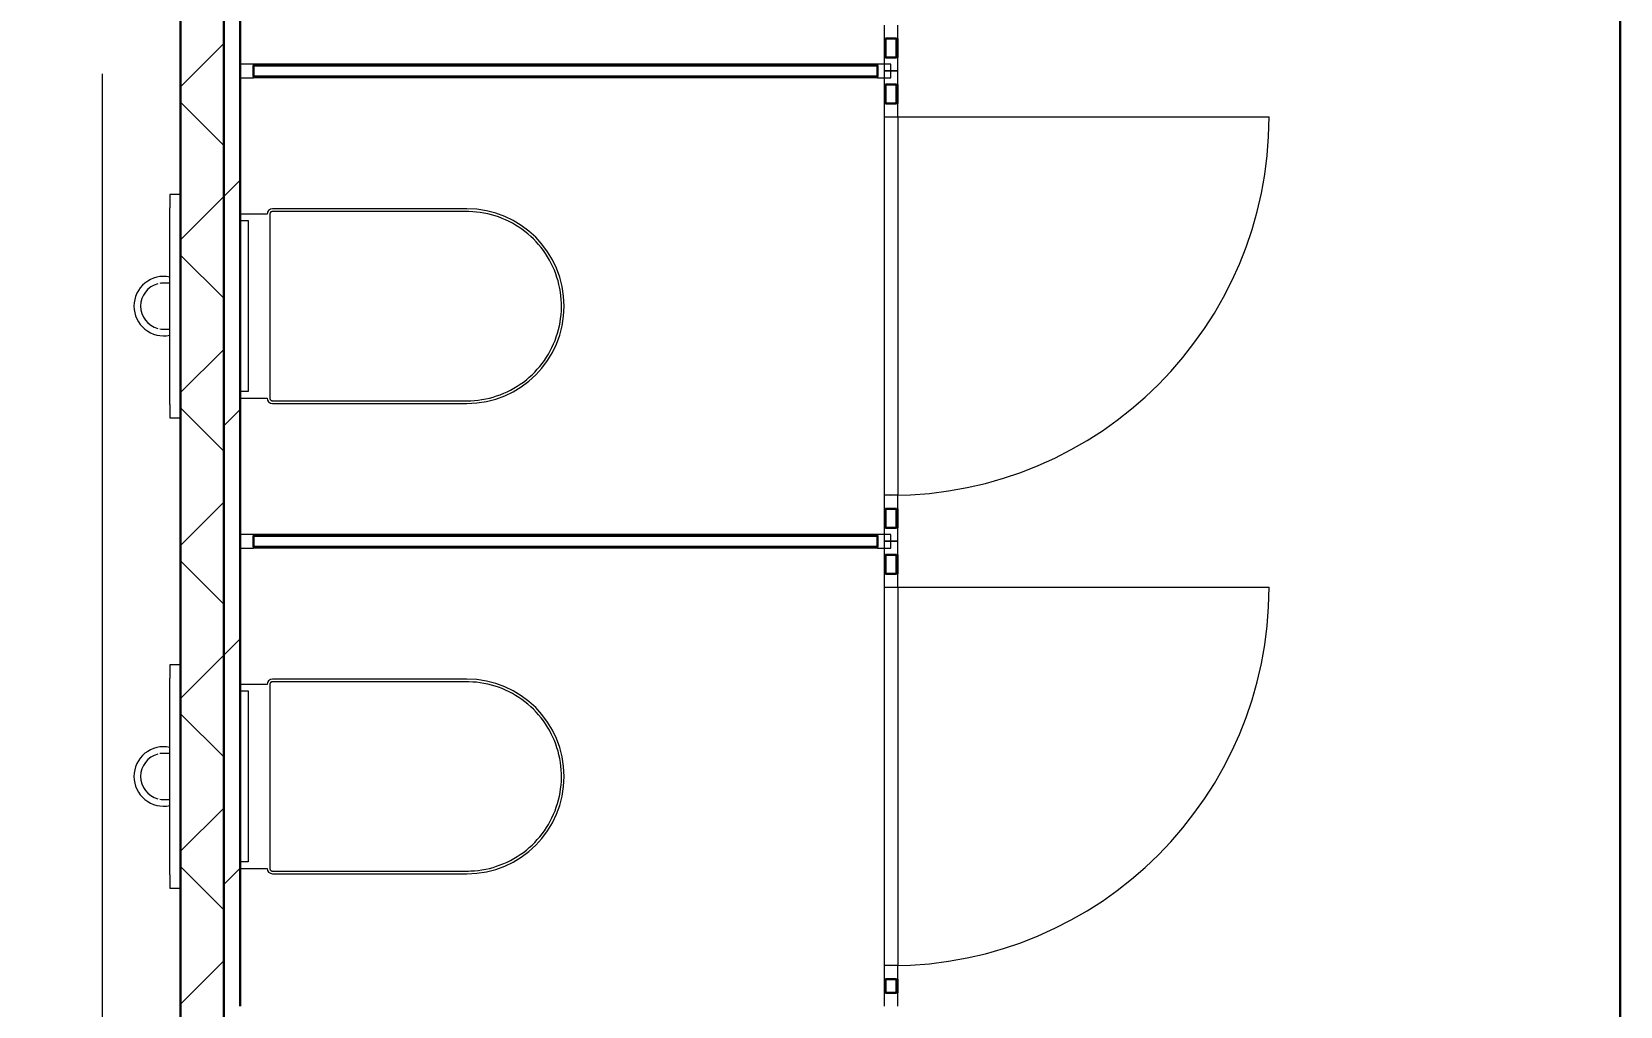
# Model space of a CAD drawing. Header units: millimetres. Extents: x -695119 to 412940, y -249585 to 622758.
# Drawn here: x 29962 to 32902, y 71810 to 73613 of the extents above; entities that cross this region are included whole.
import ezdxf
from ezdxf import colors
from ezdxf.entities.mleader import LeaderData, LeaderLine
from ezdxf.math import Vec2, Vec3

# ---------------------------------------------------------------- set-up
doc = ezdxf.new("R2010")
doc.units = ezdxf.units.MM
doc.linetypes.add('ADSK_Линия сетки', pattern=[25, 20, -2.5, 0, -2.5])
for name, color, linetype, lineweight in [('Витраж', 252, 'Continuous', 9), ('Двери', 8, 'Continuous', 9), ('Оси', 252, 'Continuous', 9), ('Сантехника', 252, 'Continuous', 18), ('Стены наружные', 252, 'Continuous', 18), ('Стены разрез', 7, 'Continuous', 30)]:
    doc.layers.add(name, color=color, linetype=linetype, lineweight=lineweight)
doc.styles.add('GOST-2.304_Type-B_shrink', font='', dxfattribs={"width": 0.8})
doc.styles.get('GOST-2.304_Type-B_shrink').set_extended_font_data('GOST type B')

# ---------------------------------------------------------------- blocks, each defined once
blk = doc.blocks.new('1 этаж')
at = {"layer": 'Витраж', "color": 251, "lineweight": 18, "true_color": 0x636466, "extrusion": (0, 0, -1)}
for p, q in [((-13410.3, -7551.7), (-13410.3, -7576.7)), ((-13385.3, -7576.7), (-13385.3, -7551.7)), ((-13410.3, -7576.7), (-13385.3, -7576.7)), ((-13397.8, -7624.2), (-13422.8, -7624.2)), ((-13422.8, -7624.2), (-13422.8, -7649.2)), ((-13385.3, -7636.7), (-13410.3, -7636.7)), ((-13410.3, -7636.7), (-13410.3, -7661.7)), ((-13397.8, -7649.2), (-13397.8, -7624.2)), ((-13385.3, -7661.7), (-13385.3, -7636.7)), ((-13422.8, -7649.2), (-13397.8, -7649.2)), ((-13410.3, -7661.7), (-13385.3, -7661.7)), ((-13385.3, -7696.7), (-13410.3, -7696.7)), ((-13410.3, -7696.7), (-13410.3, -7721.7)), ((-13385.3, -7721.7), (-13385.3, -7696.7)), ((-13410.3, -7721.7), (-13385.3, -7721.7)), ((-13385.3, -8421.7), (-13410.3, -8421.7)), ((-13410.3, -8421.7), (-13410.3, -8446.7)), ((-13385.3, -8446.7), (-13385.3, -8421.7)), ((-13410.3, -8446.7), (-13385.3, -8446.7)), ((-13397.8, -8494.2), (-13422.8, -8494.2)), ((-13422.8, -8494.2), (-13422.8, -8519.2)), ((-13397.8, -8519.2), (-13397.8, -8494.2)), ((-13422.8, -8519.2), (-13397.8, -8519.2)), ((-13385.3, -8506.7), (-13410.3, -8506.7)), ((-13410.3, -8506.7), (-13410.3, -8531.7)), ((-13385.3, -8531.7), (-13385.3, -8506.7)), ((-13410.3, -8531.7), (-13385.3, -8531.7)), ((-13385.3, -8566.7), (-13410.3, -8566.7)), ((-13410.3, -8566.7), (-13410.3, -8591.7)), ((-13385.3, -8591.7), (-13385.3, -8566.7)), ((-13410.3, -8591.7), (-13385.3, -8591.7)), ((-13385.3, -9291.7), (-13410.3, -9291.7)), ((-13410.3, -9291.7), (-13410.3, -9316.7)), ((-13385.3, -9316.7), (-13385.3, -9291.7)), ((-13410.3, -9316.7), (-13385.3, -9316.7))]:
    blk.add_line(p, q, dxfattribs=at)
at = {"layer": 'Витраж', "color": 251, "true_color": 0x636466}
for p, q in [((-13410.3, -7576.7), (-13410.3, -7611.7)), ((-13385.3, -7576.7), (-13385.3, -7611.7)), ((-13422.8, -7624.2), (-14577.8, -7624.2)), ((-13422.8, -7649.2), (-14577.8, -7649.2)), ((-13410.3, -7661.7), (-13410.3, -7696.7)), ((-13385.3, -7661.7), (-13385.3, -7696.7)), ((-13410.3, -7721.7), (-13410.3, -8421.7)), ((-13385.3, -7721.7), (-13385.3, -8421.7)), ((-13410.3, -8446.7), (-13410.3, -8481.7)), ((-13385.3, -8446.7), (-13385.3, -8481.7)), ((-13422.8, -8494.2), (-14577.8, -8494.2)), ((-13422.8, -8519.2), (-14577.8, -8519.2)), ((-13410.3, -8531.7), (-13410.3, -8566.7)), ((-13385.3, -8531.7), (-13385.3, -8566.7)), ((-13410.3, -8591.7), (-13410.3, -9291.7)), ((-13385.3, -8591.7), (-13385.3, -9291.7)), ((-13410.3, -9316.7), (-13410.3, -9341.7)), ((-13385.3, -9316.7), (-13385.3, -9341.7))]:
    blk.add_line(p, q, dxfattribs=at)
at = {"layer": 'Витраж', "color": 251, "lineweight": 18, "true_color": 0x636466}
for p, q in [((-13385.3, -7611.7), (-13410.3, -7611.7)), ((-13410.3, -7611.7), (-13410.3, -7636.7)), ((-13385.3, -7636.7), (-13385.3, -7611.7)), ((-14577.8, -7624.2), (-14602.8, -7624.2)), ((-14602.8, -7624.2), (-14602.8, -7649.2)), ((-14577.8, -7649.2), (-14577.8, -7624.2)), ((-13410.3, -7636.7), (-13385.3, -7636.7)), ((-14602.8, -7649.2), (-14577.8, -7649.2)), ((-14577.8, -8494.2), (-14602.8, -8494.2)), ((-14602.8, -8494.2), (-14602.8, -8519.2)), ((-14577.8, -8519.2), (-14577.8, -8494.2)), ((-13385.3, -8481.7), (-13410.3, -8481.7)), ((-13410.3, -8481.7), (-13410.3, -8506.7)), ((-13385.3, -8506.7), (-13385.3, -8481.7)), ((-14602.8, -8519.2), (-14577.8, -8519.2)), ((-13410.3, -8506.7), (-13385.3, -8506.7)), ((-13385.3, -9341.7), (-13410.3, -9341.7)), ((-13410.3, -9341.7), (-13410.3, -9366.7)), ((-13385.3, -9366.7), (-13385.3, -9341.7))]:
    blk.add_line(p, q, dxfattribs=at)
at = {"layer": 'Двери', "color": 251, "true_color": 0x636466}
for p, q in [((-13385.3, -7721.7), (-12697.8, -7721.7)), ((-13385.3, -8591.7), (-12697.8, -8591.7))]:
    blk.add_line(p, q, dxfattribs=at)
for centre in [(-13397.8, -7721.7), (-13397.8, -8591.7)]:
    blk.add_arc(centre, 700, 270, 0, dxfattribs=at)
at = {"layer": 'Оси', "color": 251, "linetype": 'ADSK_Линия сетки', "ltscale": 100, "true_color": 0x636466}
blk.add_line((-14857.8, -2641.7), (-14857.8, -32497.9), dxfattribs=at)
at = {"layer": 'Сантехника', "color": 251, "lineweight": 9, "true_color": 0x636466}
for p, q in [((-14712.8, -7865), (-14732.8, -7865)), ((-14732.8, -7865), (-14732.8, -7890)), ((-14732.8, -8253.5), (-14732.8, -7890)), ((-14732.8, -8253.5), (-14732.8, -8278.5)), ((-14732.8, -8278.5), (-14712.8, -8278.5)), ((-14712.8, -8735), (-14732.8, -8735)), ((-14732.8, -8735), (-14732.8, -8760)), ((-14732.8, -9123.5), (-14732.8, -8760)), ((-14732.8, -9123.5), (-14732.8, -9148.5)), ((-14732.8, -9148.5), (-14712.8, -9148.5))]:
    blk.add_line(p, q, dxfattribs=at)
at = {"layer": 'Сантехника', "color": 251, "true_color": 0x636466}
for p, q in [((-14552.8, -7901.7), (-14602.8, -7901.7)), ((-14547.8, -7901.7), (-14547.8, -8241.7)), ((-14182.8, -7891.7), (-14542.8, -7891.7)), ((-14182.8, -7896.7), (-14542.8, -7896.7)), ((-14602.8, -7913.5), (-14587.8, -7913.5)), ((-14587.8, -7913.5), (-14587.8, -8229.9)), ((-14587.8, -8229.9), (-14602.8, -8229.9)), ((-14602.8, -8241.7), (-14552.8, -8241.7)), ((-14542.8, -8246.7), (-14182.8, -8246.7)), ((-14542.8, -8251.7), (-14182.8, -8251.7)), ((-14182.8, -8761.7), (-14542.8, -8761.7)), ((-14552.8, -8771.7), (-14602.8, -8771.7)), ((-14602.8, -8783.5), (-14587.8, -8783.5)), ((-14587.8, -8783.5), (-14587.8, -9099.9)), ((-14547.8, -8771.7), (-14547.8, -9111.7)), ((-14182.8, -8766.7), (-14542.8, -8766.7)), ((-14587.8, -9099.9), (-14602.8, -9099.9)), ((-14602.8, -9111.7), (-14552.8, -9111.7)), ((-14542.8, -9116.7), (-14182.8, -9116.7)), ((-14542.8, -9121.7), (-14182.8, -9121.7))]:
    blk.add_line(p, q, dxfattribs=at)
at = {"layer": 'Сантехника', "color": 251, "true_color": 0x636466, "flags": 128}
for points in [[(-14542.8, -7896.7), (-14543, -7896.7), (-14543.2, -7896.7), (-14543.4, -7896.8), (-14543.6, -7896.8), (-14543.8, -7896.8), (-14544, -7896.9), (-14544.2, -7896.9), (-14544.4, -7897), (-14544.6, -7897.1), (-14544.7, -7897.1), (-14544.9, -7897.2), (-14545.1, -7897.3), (-14545.3, -7897.4), (-14545.5, -7897.5), (-14545.6, -7897.6), (-14545.8, -7897.7), (-14545.9, -7897.8), (-14546.1, -7898), (-14546.2, -7898.1), (-14546.4, -7898.2), (-14546.5, -7898.4), (-14546.7, -7898.5), (-14546.8, -7898.7), (-14546.9, -7898.9), (-14547, -7899), (-14547.1, -7899.2), (-14547.2, -7899.4), (-14547.3, -7899.6), (-14547.4, -7899.7), (-14547.5, -7899.9), (-14547.5, -7900.1), (-14547.6, -7900.3), (-14547.6, -7900.5), (-14547.7, -7900.7), (-14547.7, -7900.9), (-14547.8, -7901.1), (-14547.8, -7901.3), (-14547.8, -7901.5), (-14547.8, -7901.7), (-14547.8, -7901.7)], [(-14182.8, -8246.7), (-14175.8, -8246.6), (-14168.8, -8246.2), (-14161.9, -8245.5), (-14154.9, -8244.5), (-14148, -8243.2), (-14141.2, -8241.7), (-14134.4, -8239.9), (-14127.8, -8237.8), (-14121.2, -8235.5), (-14114.7, -8232.9), (-14108.3, -8230.1), (-14102, -8227), (-14095.8, -8223.6), (-14089.8, -8220), (-14084, -8216.2), (-14078.3, -8212.1), (-14072.8, -8207.8), (-14067.4, -8203.3), (-14062.2, -8198.6), (-14057.3, -8193.7), (-14052.5, -8188.5), (-14047.9, -8183.2), (-14043.6, -8177.7), (-14039.4, -8172.1), (-14035.5, -8166.3), (-14031.9, -8160.3), (-14028.5, -8154.2), (-14025.3, -8148), (-14022.4, -8141.6), (-14019.7, -8135.1), (-14017.3, -8128.6), (-14015.1, -8121.9), (-14013.3, -8115.2), (-14011.7, -8108.3), (-14010.3, -8101.5), (-14009.3, -8094.6), (-14008.5, -8087.6), (-14008, -8080.6), (-14007.8, -8073.6), (-14007.9, -8066.6), (-14008.2, -8059.6), (-14008.8, -8052.7), (-14009.7, -8045.7), (-14010.9, -8038.8), (-14012.4, -8032), (-14014.1, -8025.2), (-14016.1, -8018.5), (-14018.4, -8011.9), (-14020.9, -8005.3), (-14023.7, -7998.9), (-14026.7, -7992.6), (-14030, -7986.4), (-14033.5, -7980.4), (-14037.3, -7974.5), (-14041.3, -7968.7), (-14045.5, -7963.2), (-14050, -7957.8), (-14054.7, -7952.5), (-14059.5, -7947.5), (-14064.6, -7942.7), (-14069.9, -7938.1), (-14075.3, -7933.7), (-14080.9, -7929.5), (-14086.7, -7925.5), (-14092.6, -7921.8), (-14098.7, -7918.3), (-14104.9, -7915), (-14111.2, -7912.1), (-14117.6, -7909.3), (-14124.2, -7906.8), (-14130.8, -7904.6), (-14137.5, -7902.7), (-14144.3, -7901), (-14151.2, -7899.6), (-14158.1, -7898.5), (-14165.1, -7897.6), (-14172, -7897.1), (-14179, -7896.8), (-14182.8, -7896.7)], [(-14547.8, -8241.7), (-14547.8, -8241.9), (-14547.8, -8242.1), (-14547.8, -8242.3), (-14547.7, -8242.5), (-14547.7, -8242.7), (-14547.7, -8242.9), (-14547.6, -8243.1), (-14547.5, -8243.3), (-14547.5, -8243.5), (-14547.4, -8243.7), (-14547.3, -8243.9), (-14547.2, -8244), (-14547.1, -8244.2), (-14547, -8244.4), (-14546.9, -8244.6), (-14546.8, -8244.7), (-14546.7, -8244.9), (-14546.6, -8245), (-14546.4, -8245.2), (-14546.3, -8245.3), (-14546.1, -8245.5), (-14546, -8245.6), (-14545.8, -8245.7), (-14545.7, -8245.8), (-14545.5, -8245.9), (-14545.3, -8246), (-14545.2, -8246.1), (-14545, -8246.2), (-14544.8, -8246.3), (-14544.6, -8246.4), (-14544.4, -8246.5), (-14544.2, -8246.5), (-14544, -8246.6), (-14543.8, -8246.6), (-14543.7, -8246.7), (-14543.5, -8246.7), (-14543.3, -8246.7), (-14543.1, -8246.7), (-14542.9, -8246.7), (-14542.8, -8246.7)], [(-14542.8, -8766.7), (-14543, -8766.7), (-14543.2, -8766.7), (-14543.4, -8766.8), (-14543.6, -8766.8), (-14543.8, -8766.8), (-14544, -8766.9), (-14544.2, -8766.9), (-14544.4, -8767), (-14544.6, -8767.1), (-14544.7, -8767.1), (-14544.9, -8767.2), (-14545.1, -8767.3), (-14545.3, -8767.4), (-14545.5, -8767.5), (-14545.6, -8767.6), (-14545.8, -8767.7), (-14545.9, -8767.8), (-14546.1, -8768), (-14546.2, -8768.1), (-14546.4, -8768.2), (-14546.5, -8768.4), (-14546.7, -8768.5), (-14546.8, -8768.7), (-14546.9, -8768.9), (-14547, -8769), (-14547.1, -8769.2), (-14547.2, -8769.4), (-14547.3, -8769.6), (-14547.4, -8769.7), (-14547.5, -8769.9), (-14547.5, -8770.1), (-14547.6, -8770.3), (-14547.6, -8770.5), (-14547.7, -8770.7), (-14547.7, -8770.9), (-14547.8, -8771.1), (-14547.8, -8771.3), (-14547.8, -8771.5), (-14547.8, -8771.7), (-14547.8, -8771.7)], [(-14182.8, -9116.7), (-14175.8, -9116.6), (-14168.8, -9116.2), (-14161.9, -9115.5), (-14154.9, -9114.5), (-14148, -9113.2), (-14141.2, -9111.7), (-14134.4, -9109.9), (-14127.8, -9107.8), (-14121.2, -9105.5), (-14114.7, -9102.9), (-14108.3, -9100.1), (-14102, -9097), (-14095.8, -9093.6), (-14089.8, -9090), (-14084, -9086.2), (-14078.3, -9082.1), (-14072.8, -9077.8), (-14067.4, -9073.3), (-14062.2, -9068.6), (-14057.3, -9063.7), (-14052.5, -9058.5), (-14047.9, -9053.2), (-14043.6, -9047.7), (-14039.4, -9042.1), (-14035.5, -9036.3), (-14031.9, -9030.3), (-14028.5, -9024.2), (-14025.3, -9018), (-14022.4, -9011.6), (-14019.7, -9005.1), (-14017.3, -8998.6), (-14015.1, -8991.9), (-14013.3, -8985.2), (-14011.7, -8978.3), (-14010.3, -8971.5), (-14009.3, -8964.6), (-14008.5, -8957.6), (-14008, -8950.6), (-14007.8, -8943.6), (-14007.9, -8936.6), (-14008.2, -8929.6), (-14008.8, -8922.7), (-14009.7, -8915.7), (-14010.9, -8908.8), (-14012.4, -8902), (-14014.1, -8895.2), (-14016.1, -8888.5), (-14018.4, -8881.9), (-14020.9, -8875.3), (-14023.7, -8868.9), (-14026.7, -8862.6), (-14030, -8856.4), (-14033.5, -8850.4), (-14037.3, -8844.5), (-14041.3, -8838.7), (-14045.5, -8833.2), (-14050, -8827.8), (-14054.7, -8822.5), (-14059.5, -8817.5), (-14064.6, -8812.7), (-14069.9, -8808.1), (-14075.3, -8803.7), (-14080.9, -8799.5), (-14086.7, -8795.5), (-14092.6, -8791.8), (-14098.7, -8788.3), (-14104.9, -8785), (-14111.2, -8782.1), (-14117.6, -8779.3), (-14124.2, -8776.8), (-14130.8, -8774.6), (-14137.5, -8772.7), (-14144.3, -8771), (-14151.2, -8769.6), (-14158.1, -8768.5), (-14165.1, -8767.6), (-14172, -8767.1), (-14179, -8766.8), (-14182.8, -8766.7)], [(-14547.8, -9111.7), (-14547.8, -9111.9), (-14547.8, -9112.1), (-14547.8, -9112.3), (-14547.7, -9112.5), (-14547.7, -9112.7), (-14547.7, -9112.9), (-14547.6, -9113.1), (-14547.5, -9113.3), (-14547.5, -9113.5), (-14547.4, -9113.7), (-14547.3, -9113.9), (-14547.2, -9114), (-14547.1, -9114.2), (-14547, -9114.4), (-14546.9, -9114.6), (-14546.8, -9114.7), (-14546.7, -9114.9), (-14546.6, -9115), (-14546.4, -9115.2), (-14546.3, -9115.3), (-14546.1, -9115.5), (-14546, -9115.6), (-14545.8, -9115.7), (-14545.7, -9115.8), (-14545.5, -9115.9), (-14545.3, -9116), (-14545.2, -9116.1), (-14545, -9116.2), (-14544.8, -9116.3), (-14544.6, -9116.4), (-14544.4, -9116.5), (-14544.2, -9116.5), (-14544, -9116.6), (-14543.8, -9116.6), (-14543.7, -9116.7), (-14543.5, -9116.7), (-14543.3, -9116.7), (-14543.1, -9116.7), (-14542.9, -9116.7), (-14542.8, -9116.7)]]:
    blk.add_lwpolyline(points, dxfattribs=at)
at = {"layer": 'Сантехника', "color": 251, "lineweight": 9, "true_color": 0x636466, "flags": 128}
for points in [[(-14733.9, -8029), (-14735.1, -8029), (-14736.1, -8029), (-14737.1, -8029), (-14738.1, -8029), (-14738.9, -8029), (-14739.8, -8029), (-14740.5, -8029), (-14741.2, -8029), (-14741.8, -8029), (-14742.4, -8029), (-14742.8, -8029), (-14743.3, -8029), (-14743.6, -8029), (-14743.9, -8029), (-14744.1, -8029), (-14744.2, -8029), (-14744.2, -8029), (-14744.2, -8029)], [(-14744.2, -8114.4), (-14744.2, -8114.4), (-14744.1, -8114.4), (-14743.9, -8114.4), (-14743.7, -8114.4), (-14743.4, -8114.4), (-14743, -8114.4), (-14742.5, -8114.4), (-14742, -8114.4), (-14741.4, -8114.4), (-14740.7, -8114.4), (-14740, -8114.4), (-14739.2, -8114.4), (-14738.3, -8114.4), (-14737.4, -8114.4), (-14736.4, -8114.4), (-14735.3, -8114.4), (-14734.2, -8114.4), (-14733.1, -8114.4)], [(-14733.9, -8899), (-14735.1, -8899), (-14736.1, -8899), (-14737.1, -8899), (-14738.1, -8899), (-14738.9, -8899), (-14739.8, -8899), (-14740.5, -8899), (-14741.2, -8899), (-14741.8, -8899), (-14742.4, -8899), (-14742.8, -8899), (-14743.3, -8899), (-14743.6, -8899), (-14743.9, -8899), (-14744.1, -8899), (-14744.2, -8899), (-14744.2, -8899), (-14744.2, -8899)], [(-14744.2, -8984.4), (-14744.2, -8984.4), (-14744.1, -8984.4), (-14743.9, -8984.4), (-14743.7, -8984.4), (-14743.4, -8984.4), (-14743, -8984.4), (-14742.5, -8984.4), (-14742, -8984.4), (-14741.4, -8984.4), (-14740.7, -8984.4), (-14740, -8984.4), (-14739.2, -8984.4), (-14738.3, -8984.4), (-14737.4, -8984.4), (-14736.4, -8984.4), (-14735.3, -8984.4), (-14734.2, -8984.4), (-14733.1, -8984.4)]]:
    blk.add_lwpolyline(points, dxfattribs=at)
at = {"layer": 'Сантехника', "color": 251, "true_color": 0x636466}
for centre, radius, start, end in [((-14542.8, -7901.7), 10, 90, 180), ((-14542.8, -7901.7), 5, 150, 180), ((-14542.8, -7901.7), 5, 150, 180), ((-14542.8, -7901.7), 5, 150, 180), ((-14542.8, -7901.7), 5, 90, 120), ((-14542.8, -7901.7), 5, 90, 120), ((-14542.8, -7901.7), 5, 105, 120), ((-14182.8, -8071.7), 180, 270, 90), ((-14182.8, -8071.7), 175, 89.0922, 90), ((-14182.8, -8071.7), 175, 89.0922, 90), ((-14542.8, -8241.7), 10, 180, 270), ((-14542.8, -8241.7), 5, 180, 210), ((-14542.8, -8241.7), 5, 180, 210), ((-14542.8, -8241.7), 5, 180, 210), ((-14542.8, -8241.7), 5, 240, 270), ((-14542.8, -8241.7), 5, 240, 270), ((-14542.8, -8241.7), 5, 240, 255), ((-14182.8, -8071.7), 175, 270, 270.9078), ((-14182.8, -8071.7), 175, 270, 270.9078), ((-14542.8, -8771.7), 10, 90, 180), ((-14182.8, -8941.7), 180, 270, 90), ((-14542.8, -8771.7), 5, 150, 180), ((-14542.8, -8771.7), 5, 150, 180), ((-14542.8, -8771.7), 5, 150, 180), ((-14542.8, -8771.7), 5, 90, 120), ((-14542.8, -8771.7), 5, 90, 120), ((-14542.8, -8771.7), 5, 105, 120), ((-14182.8, -8941.7), 175, 89.0922, 90), ((-14182.8, -8941.7), 175, 89.0922, 90), ((-14542.8, -9111.7), 10, 180, 270), ((-14542.8, -9111.7), 5, 180, 210), ((-14542.8, -9111.7), 5, 180, 210), ((-14542.8, -9111.7), 5, 180, 210), ((-14542.8, -9111.7), 5, 240, 270), ((-14542.8, -9111.7), 5, 240, 270), ((-14542.8, -9111.7), 5, 240, 255), ((-14182.8, -8941.7), 175, 270, 270.9078), ((-14182.8, -8941.7), 175, 270, 270.9078)]:
    blk.add_arc(centre, radius, start, end, dxfattribs=at)
at = {"layer": 'Сантехника', "color": 251, "lineweight": 9, "true_color": 0x636466}
for centre, radius, start, end in [((-14744.2, -8071.7), 55, 77.9742, 180), ((-14744.2, -8071.7), 42.7, 105, 180), ((-14744.2, -8071.7), 42.7, 90, 99.1301), ((-14744.2, -8071.7), 42.7, 90, 92.0828), ((-14744.2, -8071.7), 42.7, 85.8024, 87.7583), ((-14744.2, -8071.7), 55, 180, 282.0258), ((-14744.2, -8071.7), 42.7, 180, 255), ((-14744.2, -8071.7), 42.7, 260.5014, 272.7572), ((-14744.2, -8071.7), 42.7, 267.4662, 270), ((-14744.2, -8941.7), 55, 77.9742, 180), ((-14744.2, -8941.7), 42.7, 105, 180), ((-14744.2, -8941.7), 42.7, 90, 99.1301), ((-14744.2, -8941.7), 42.7, 90, 92.0828), ((-14744.2, -8941.7), 42.7, 85.8024, 87.7583), ((-14744.2, -8941.7), 55, 180, 282.0258), ((-14744.2, -8941.7), 42.7, 180, 255), ((-14744.2, -8941.7), 42.7, 260.5014, 272.7572), ((-14744.2, -8941.7), 42.7, 267.4662, 270)]:
    blk.add_arc(centre, radius, start, end, dxfattribs=at)
at = {"layer": 'Стены наружные', "color": 251, "lineweight": 30, "true_color": 0x636466}
for p, q in [((-14712.8, -5341.7), (-14712.8, -9396.7)), ((-14632.8, -9396.7), (-14632.8, -5341.7)), ((-14602.8, -9366.7), (-14602.8, -5371.7)), ((-12047.8, -5371.7), (-12047.8, -11586.7))]:
    blk.add_line(p, q, dxfattribs=at)
at = {"layer": 'Стены наружные', "color": 251, "linetype": 'Continuous', "lineweight": 9, "true_color": 0x636466}
for p, q in [((-14712.8, -7666), (-14632.8, -7586)), ((-14632.8, -7774.4), (-14712.8, -7694.4)), ((-14632.8, -7868.8), (-14602.8, -7838.8)), ((-14712.8, -7948.8), (-14632.8, -7868.8)), ((-14632.8, -8057.2), (-14712.8, -7977.2)), ((-14712.8, -8231.7), (-14632.8, -8151.7)), ((-14632.8, -8340.1), (-14712.8, -8260.1)), ((-14632.8, -8293.1), (-14602.8, -8263.1)), ((-14712.8, -8514.5), (-14632.8, -8434.5)), ((-14632.8, -8622.9), (-14712.8, -8542.9)), ((-14632.8, -8717.3), (-14602.8, -8687.3)), ((-14712.8, -8797.3), (-14632.8, -8717.3)), ((-14632.8, -8905.7), (-14712.8, -8825.7)), ((-14712.8, -9080.2), (-14632.8, -9000.2)), ((-14632.8, -9188.6), (-14712.8, -9108.6)), ((-14632.8, -9141.6), (-14602.8, -9111.6)), ((-14712.8, -9363), (-14632.8, -9283))]:
    blk.add_line(p, q, dxfattribs=at)
at = {"layer": 'Стены разрез', "color": 251, "true_color": 0x636466}
for p, q in [((-13387.8, -7576.7), (-13407.8, -7576.7)), ((-13407.8, -7576.7), (-13407.8, -7611.7)), ((-13387.8, -7611.7), (-13387.8, -7576.7)), ((-13407.8, -7611.7), (-13387.8, -7611.7)), ((-13422.8, -7626.7), (-14577.8, -7626.7)), ((-14577.8, -7626.7), (-14577.8, -7646.7)), ((-13422.8, -7646.7), (-13422.8, -7626.7)), ((-14577.8, -7646.7), (-13422.8, -7646.7)), ((-13387.8, -7661.7), (-13407.8, -7661.7)), ((-13407.8, -7661.7), (-13407.8, -7696.7)), ((-13387.8, -7696.7), (-13387.8, -7661.7)), ((-13407.8, -7696.7), (-13387.8, -7696.7)), ((-13387.8, -8446.7), (-13407.8, -8446.7)), ((-13407.8, -8446.7), (-13407.8, -8481.7)), ((-13387.8, -8481.7), (-13387.8, -8446.7)), ((-13422.8, -8496.7), (-14577.8, -8496.7)), ((-14577.8, -8496.7), (-14577.8, -8516.7)), ((-13422.8, -8516.7), (-13422.8, -8496.7)), ((-13407.8, -8481.7), (-13387.8, -8481.7)), ((-14577.8, -8516.7), (-13422.8, -8516.7)), ((-13387.8, -8531.7), (-13407.8, -8531.7)), ((-13407.8, -8531.7), (-13407.8, -8566.7)), ((-13387.8, -8566.7), (-13387.8, -8531.7)), ((-13407.8, -8566.7), (-13387.8, -8566.7)), ((-13387.8, -9316.7), (-13407.8, -9316.7)), ((-13407.8, -9316.7), (-13407.8, -9341.7)), ((-13387.8, -9341.7), (-13387.8, -9316.7)), ((-13407.8, -9341.7), (-13387.8, -9341.7))]:
    blk.add_line(p, q, dxfattribs=at)

msp = doc.modelspace()

# ---------------------------------------------------------------- block references
msp.add_blockref('1 этаж', (44950.089, 81176.937))

# ---------------------------------------------------------------- next in the draw order: leaders
ml = msp.add_multileader_mtext('Standard')
ml.set_content('Фрагмент А. Смотри лист 6', color=256, style='GOST-2.304_Type-B_shrink')
ml.set_leader_properties()
ml.build(insert=Vec2(0, 0))
ctx = ml.context
ctx.base_point, ctx.char_height, ctx.plane_origin = Vec3(26162.049, 80256.823), 500, Vec3(17670.498, 70774.618)
notes = []
notes.append((ctx, [(0, (1, 1, 0), (24735.96, 80256.823), (1, 0), 1426.09, [(0, [(17670.498, 70774.618)], 0, [])])]))
ctx.mtext.insert, ctx.mtext.flow_direction = Vec3(26164.049, 80590.156), 5
ctx.mtext.has_bg_fill, ctx.mtext.bg_color, ctx.mtext.bg_scale_factor, ctx.mtext.bg_transparency, ctx.mtext.use_window_bg_color = 1, -1027028792, 1.5, 0, 1
for ctx, leaders in notes:
    for number, flags, end, landing, length, lines in leaders:
        leader = LeaderData()
        leader.index, (leader.has_last_leader_line, leader.has_dogleg_vector, leader.attachment_direction) = number, flags
        leader.last_leader_point, leader.dogleg_vector, leader.dogleg_length = Vec3(end), Vec3(landing), length
        for number, points, colour, breaks in lines:
            line = LeaderLine()
            line.index, line.vertices, line.color, line.breaks = number, Vec3.list(points), colors.encode_raw_color(colour), breaks
            leader.lines.append(line)
        ctx.leaders.append(leader)

doc.saveas('drawing.dxf')
